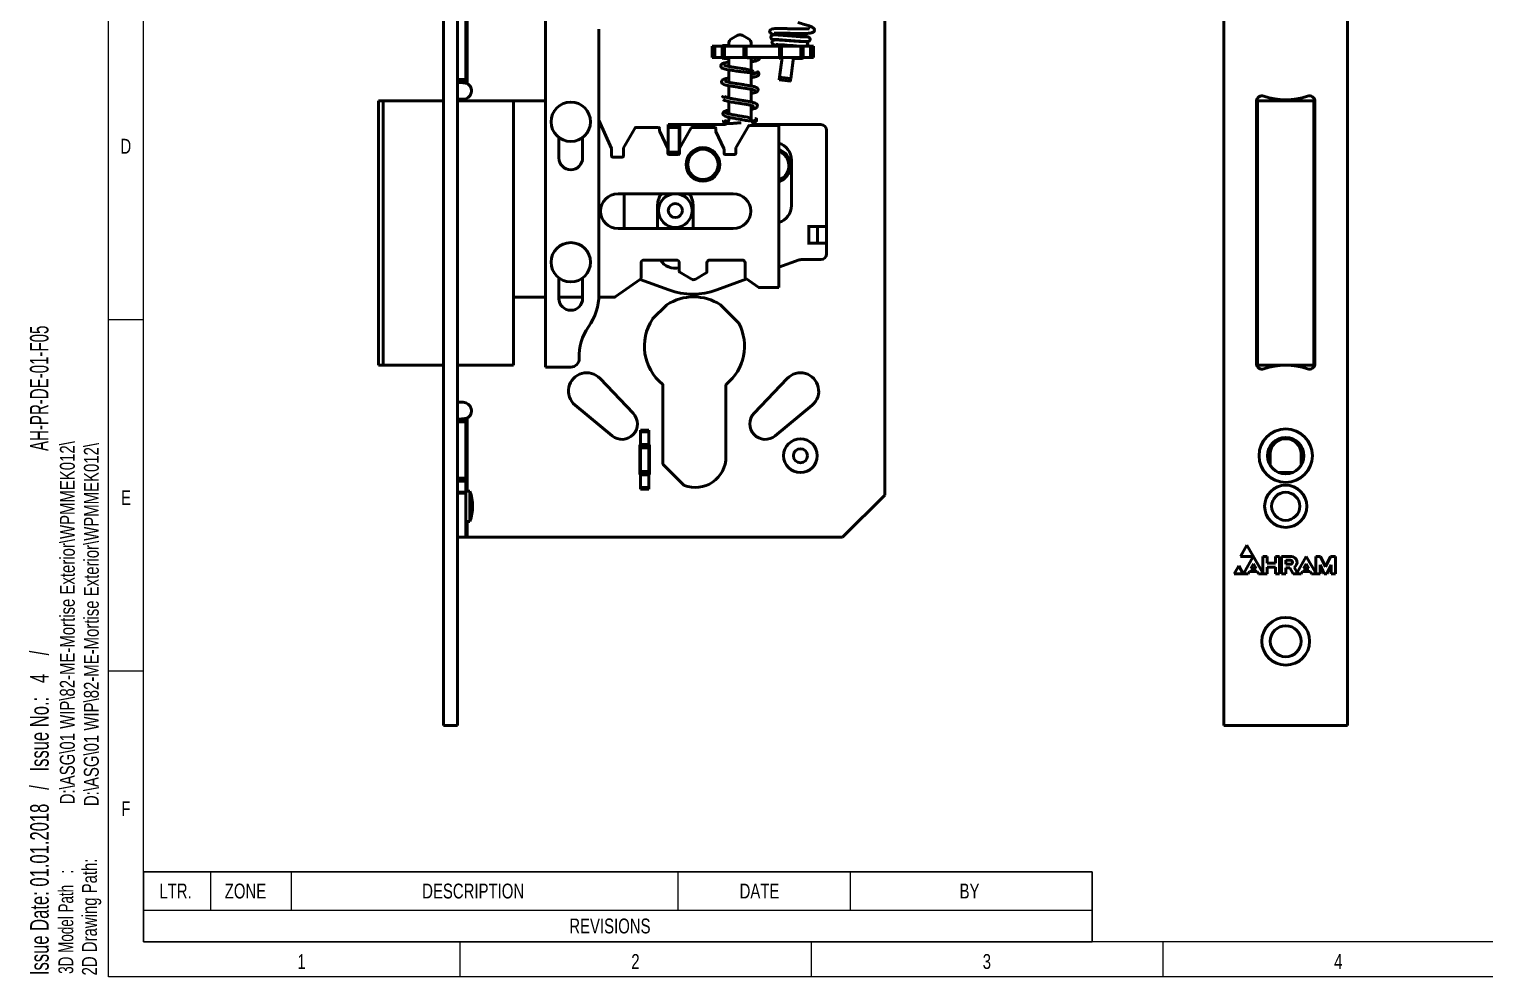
# Model space of a CAD drawing. Header units: millimetres. Extents: x 4 to 420, y 5 to 292.
# Drawn here: x 3.7 to 210.8, y 5 to 139.9 of the extents above; entities that cross this region are included whole.
import ezdxf

# ---------------------------------------------------------------- set-up
doc = ezdxf.new("R2010")
doc.units = ezdxf.units.MM
doc.layers.add('FORMAT', color=7, linetype='Continuous')
doc.styles.add('SLDTEXTSTYLE0', font='TXT', dxfattribs={"width": 0.75})
doc.styles.add('SLDTEXTSTYLE1', font='TXT', dxfattribs={"width": 0.666667})
doc.styles.add('SLDTEXTSTYLE2', font='TXT', dxfattribs={"width": 0.605})
doc.styles.add('SLDTEXTSTYLE3', font='TXT', dxfattribs={"width": 0.676471})

# ---------------------------------------------------------------- blocks, each defined once
blk = doc.blocks.new('SW_NOTE_0')
at = {"layer": 'FORMAT', "color": 0, "char_height": 2.6458, "attachment_point": 1, "rotation": 90}
for s, insert, style in [('AH-PR-DE-01-F05', (-3.44, 74.57), 'SLDTEXTSTYLE2'), ('Issue Date: 01.01.2018   /   Issue No.:   4    /', (-3.41, 0), 'SLDTEXTSTYLE1')]:
    blk.add_mtext(s, dxfattribs=dict(at, insert=insert, style=style))
blk = doc.blocks.new('SW_TABLEANNOTATION_0')
at = {"layer": 'FORMAT', "color": 0}
for p, q in [((0, 0), (0, -5.43)), ((0, 0), (9.5, 0)), ((0, 0), (0, -9.93)), ((134.98, 0), (0, 0)), ((9.5, 0), (9.5, -5.43)), ((9.5, 0), (21.01, 0)), ((21.01, 0), (21.01, -5.43)), ((21.01, 0), (76, 0)), ((76, 0), (76, -5.43)), ((76, 0), (100.51, 0)), ((100.51, 0), (100.51, -5.43)), ((100.51, 0), (134.98, 0)), ((134.98, 0), (134.98, -5.43)), ((134.98, -9.93), (134.98, 0)), ((0, -5.43), (0, -9.93)), ((0, -5.43), (9.5, -5.43)), ((9.5, -5.43), (21.01, -5.43)), ((21.01, -5.43), (76, -5.43)), ((76, -5.43), (100.51, -5.43)), ((100.51, -5.43), (134.98, -5.43)), ((134.98, -5.43), (134.98, -9.93)), ((0, -9.93), (9.5, -9.93)), ((0, -9.93), (134.98, -9.93)), ((9.5, -9.93), (21.01, -9.93)), ((21.01, -9.93), (76, -9.93)), ((76, -9.93), (100.51, -9.93)), ((100.51, -9.93), (134.98, -9.93))]:
    blk.add_line(p, q, dxfattribs=at)
at = {"layer": 'FORMAT', "color": 0, "attachment_point": 1, "style": 'SLDTEXTSTYLE0'}
for s, insert, char_height in [('LTR.', (2.25, -1.66), 2.117), ('ZONE', (11.55, -1.66), 2.117), ('DESCRIPTION', (39.64, -1.66), 2.1167), ('DATE', (84.8, -1.66), 2.117), ('BY', (116.1, -1.66), 2.117), ('REVISIONS', (60.57, -6.63), 2.117)]:
    blk.add_mtext(s, dxfattribs=dict(at, insert=insert, char_height=char_height))

msp = doc.modelspace()

# ---------------------------------------------------------------- linework, layer by layer
at = {"color": 7, "linetype": 'Continuous', "lineweight": 25}
for p, q in [((15, 5), (15, 292)), ((20, 10), (20, 287)), ((20, 98.5), (15, 98.5)), ((20, 48.5), (15, 48.5)), ((410, 10), (20, 10)), ((65, 10), (65, 5)), ((115, 10), (115, 5)), ((165, 10), (165, 5)), ((415, 5), (15, 5))]:
    msp.add_line(p, q, dxfattribs=at)
at = {"color": 7, "linetype": 'Continuous', "lineweight": 50}
for p, q in [((62.657, 40.758), (62.657, 232.758)), ((64.657, 40.758), (64.657, 232.758)), ((173.702, 232.758), (173.702, 40.758)), ((191.302, 40.758), (191.302, 232.758)), ((125.457, 73.558), (125.457, 199.958)), ((65.857, 174.158), (65.857, 132.678)), ((77.182, 141.889), (77.182, 91.762)), ((84.782, 102.113), (84.782, 139.856)), ((104.457, 138.956), (103.657, 138.494)), ((106.057, 138.494), (105.257, 138.956)), ((111.24, 138.947), (111.282, 139.27)), ((112.837, 138.82), (112.891, 139.237)), ((100.897, 137.418), (100.897, 135.818)), ((101.297, 137.418), (100.897, 137.418)), ((101.297, 137.418), (101.297, 135.818)), ((102.337, 137.418), (101.297, 137.418)), ((102.337, 137.418), (102.337, 135.818)), ((102.497, 137.418), (102.337, 137.418)), ((102.497, 137.418), (102.497, 135.818)), ((102.657, 137.418), (102.497, 137.418)), ((103.257, 137.538), (102.517, 137.538)), ((102.657, 137.418), (102.657, 135.818)), ((105.417, 137.418), (102.657, 137.418)), ((103.257, 137.418), (103.257, 137.801)), ((105.417, 137.418), (105.417, 135.818)), ((105.577, 137.418), (105.417, 137.418)), ((105.577, 137.418), (105.577, 135.818)), ((105.737, 137.418), (105.577, 137.418)), ((105.737, 137.418), (105.737, 135.818)), ((110.457, 137.418), (105.737, 137.418)), ((106.457, 137.418), (106.457, 137.801)), ((110.457, 137.418), (110.457, 135.818)), ((110.617, 137.418), (110.457, 137.418)), ((110.617, 137.418), (110.617, 135.818)), ((110.777, 137.418), (110.617, 137.418)), ((110.777, 137.418), (110.777, 135.818)), ((113.537, 137.418), (110.777, 137.418)), ((111.044, 137.418), (111.069, 137.608)), ((111.152, 138.26), (111.157, 138.296)), ((112.657, 137.418), (112.667, 137.491)), ((112.75, 138.142), (112.754, 138.169)), ((112.961, 137.418), (112.995, 137.468)), ((113.537, 137.418), (113.537, 135.818)), ((113.697, 137.418), (113.537, 137.418)), ((113.697, 137.418), (113.697, 135.818)), ((113.857, 137.418), (113.697, 137.418)), ((113.857, 137.418), (113.857, 135.818)), ((114.897, 137.418), (113.857, 137.418)), ((114.897, 137.418), (114.897, 135.818)), ((115.297, 137.418), (114.897, 137.418)), ((115.297, 137.418), (115.297, 135.818)), ((101.297, 135.818), (100.897, 135.818)), ((102.337, 135.818), (101.297, 135.818)), ((102.497, 135.818), (102.337, 135.818)), ((102.657, 135.818), (102.497, 135.818)), ((102.517, 135.698), (103.257, 135.698)), ((105.417, 135.818), (102.657, 135.818)), ((102.92, 134.622), (103.257, 134.691)), ((103.257, 134.55), (103.257, 135.818)), ((105.577, 135.818), (105.417, 135.818)), ((105.737, 135.818), (105.577, 135.818)), ((110.457, 135.818), (105.737, 135.818)), ((106.457, 133.977), (106.457, 135.763)), ((106.774, 135.737), (106.457, 135.675)), ((110.617, 135.818), (110.457, 135.818)), ((110.482, 133.035), (110.839, 135.818)), ((110.777, 135.818), (110.617, 135.818)), ((110.637, 135.698), (110.824, 135.698)), ((113.537, 135.818), (110.777, 135.818)), ((112.069, 132.832), (112.452, 135.818)), ((112.437, 135.698), (113.677, 135.698)), ((113.697, 135.818), (113.537, 135.818)), ((113.857, 135.818), (113.697, 135.818)), ((114.897, 135.818), (113.857, 135.818)), ((115.297, 135.818), (114.897, 135.818)), ((64.657, 132.678), (65.857, 132.678)), ((65.857, 132.678), (65.857, 132.278)), ((103.257, 132.298), (103.257, 134.063)), ((106.457, 131.762), (106.457, 133.667)), ((110.431, 132.639), (112.018, 132.435)), ((110.482, 133.035), (112.069, 132.832)), ((64.657, 132.278), (65.857, 132.278)), ((65.89, 132.278), (65.857, 132.278)), ((103.257, 130.05), (103.257, 131.813)), ((106.457, 129.481), (106.457, 131.274)), ((53.422, 129.638), (53.422, 92.038)), ((54.108, 129.638), (53.422, 129.638)), ((54.108, 129.638), (54.108, 92.038)), ((62.657, 129.638), (54.108, 129.638)), ((72.622, 129.638), (64.657, 129.638)), ((65.457, 129.878), (64.817, 129.878)), ((77.182, 129.638), (72.622, 129.638)), ((72.622, 129.638), (72.622, 92.038)), ((103.257, 127.807), (103.257, 129.561)), ((106.457, 127.063), (106.457, 128.992)), ((106.589, 128.962), (106.457, 128.928)), ((178.342, 129.555), (178.342, 92.28)), ((178.502, 129.638), (178.502, 92.038)), ((186.502, 129.638), (178.502, 129.638)), ((186.502, 129.638), (186.502, 92.038)), ((186.662, 92.28), (186.662, 129.555)), ((86.568, 122.869), (84.782, 126.92)), ((103.257, 127.063), (103.257, 127.317)), ((79.102, 124.438), (79.102, 121.522)), ((82.462, 121.522), (82.462, 124.438)), ((89.931, 125.798), (88.283, 122.944)), ((93.262, 125.878), (90.07, 125.878)), ((93.422, 125.353), (93.422, 125.718)), ((94.567, 122.87), (93.437, 125.285)), ((94.617, 126.263), (94.617, 125.863)), ((94.617, 126.263), (96.217, 126.263)), ((94.617, 125.863), (96.217, 125.863)), ((94.617, 122.343), (94.617, 125.863)), ((96.217, 126.263), (96.217, 125.863)), ((96.297, 126.263), (96.217, 126.263)), ((96.217, 122.343), (96.217, 125.863)), ((97.931, 125.798), (96.283, 122.944)), ((102.457, 126.263), (96.297, 126.263)), ((101.262, 125.878), (98.07, 125.878)), ((101.422, 125.353), (101.422, 125.718)), ((102.567, 122.87), (101.437, 125.285)), ((106.07, 126.038), (104.283, 122.944)), ((110.382, 126.118), (106.208, 126.118)), ((116.377, 126.263), (107.257, 126.263)), ((110.382, 103.078), (110.382, 126.118)), ((117.177, 111.783), (117.177, 125.463)), ((86.582, 121.798), (86.582, 122.804)), ((88.262, 122.864), (88.262, 121.798)), ((94.582, 122.198), (94.582, 122.802)), ((94.617, 122.343), (96.217, 122.343)), ((94.617, 122.343), (94.617, 122.097)), ((96.217, 122.343), (96.217, 122.087)), ((96.262, 122.864), (96.262, 122.198)), ((102.582, 122.198), (102.582, 122.802)), ((104.262, 122.864), (104.262, 122.198)), ((178.502, 122.838), (178.342, 122.838)), ((88.102, 121.638), (86.742, 121.638)), ((96.102, 122.038), (94.742, 122.038)), ((104.102, 122.038), (102.742, 122.038)), ((112.177, 121.223), (112.177, 114.743)), ((103.902, 116.438), (87.502, 116.438)), ((88.377, 111.478), (88.377, 116.438)), ((178.342, 118.038), (178.502, 118.038)), ((178.502, 116.438), (178.342, 116.438)), ((186.662, 116.438), (186.502, 116.438)), ((93.137, 114.823), (93.137, 111.478)), ((98.177, 114.823), (98.177, 111.478)), ((87.502, 111.478), (103.902, 111.478)), ((117.177, 111.783), (114.457, 111.783)), ((114.457, 111.783), (114.457, 111.775)), ((114.457, 111.775), (114.647, 111.775)), ((114.647, 109.391), (114.647, 111.775)), ((114.647, 111.775), (115.892, 111.775)), ((115.892, 109.391), (115.892, 111.775)), ((115.892, 111.775), (117.148, 111.775)), ((117.148, 109.391), (117.148, 111.775)), ((178.342, 111.638), (178.502, 111.638)), ((186.502, 111.638), (186.662, 111.638)), ((114.457, 109.391), (114.647, 109.391)), ((114.457, 109.391), (114.457, 109.383)), ((114.457, 109.383), (117.177, 109.383)), ((114.647, 109.391), (115.892, 109.391)), ((115.892, 109.391), (117.148, 109.391)), ((117.177, 107.863), (117.177, 109.383)), ((90.782, 104.41), (90.782, 106.598)), ((91.182, 106.998), (95.822, 106.998)), ((96.222, 106.598), (96.222, 105.401)), ((100.142, 105.318), (100.142, 106.598)), ((100.542, 106.998), (105.182, 106.998)), ((105.582, 106.598), (105.582, 104.556)), ((113.279, 107.015), (110.382, 105.961)), ((116.377, 107.063), (113.553, 107.063)), ((79.102, 104.438), (79.102, 101.522)), ((82.462, 101.522), (82.462, 104.438)), ((87.098, 101.747), (90.714, 104.279)), ((94.73, 102.744), (90.645, 104.231)), ((96.302, 105.262), (98.063, 104.251)), ((98.463, 104.252), (100.062, 105.18)), ((105.826, 104.302), (101.545, 102.744)), ((105.65, 104.425), (107.533, 103.107)), ((72.622, 101.718), (77.182, 101.718)), ((79.102, 101.718), (82.462, 101.718)), ((84.772, 101.718), (87.006, 101.718)), ((107.625, 103.078), (110.382, 103.078)), ((94.406, 100.599), (92.416, 98.609)), ((104.677, 98.031), (102.109, 100.599)), ((54.108, 92.038), (53.422, 92.038)), ((62.657, 92.038), (54.108, 92.038)), ((72.622, 92.038), (64.657, 92.038)), ((77.182, 91.762), (80.79, 91.762)), ((186.502, 92.038), (178.502, 92.038)), ((89.652, 85.193), (84.942, 90.149)), ((93.897, 89.205), (93.897, 78.013)), ((102.857, 78.998), (102.857, 89.205)), ((111.573, 90.149), (106.863, 85.193)), ((64.817, 86.758), (65.457, 86.758)), ((81.395, 86.359), (86.65, 81.986)), ((109.864, 81.986), (115.12, 86.359)), ((64.657, 84.358), (65.857, 84.358)), ((64.657, 83.958), (65.857, 83.958)), ((65.857, 84.358), (65.857, 83.958)), ((65.857, 84.358), (65.89, 84.358)), ((65.857, 83.958), (65.857, 75.958)), ((90.697, 82.798), (91.897, 82.798)), ((90.697, 82.558), (90.697, 82.798)), ((90.697, 82.558), (91.897, 82.558)), ((90.697, 80.758), (90.697, 82.558)), ((91.897, 82.558), (91.897, 82.798)), ((91.897, 80.758), (91.897, 82.558)), ((182.918, 81.558), (182.082, 81.558)), ((90.697, 80.718), (90.617, 80.718)), ((90.617, 80.718), (90.617, 76.478)), ((90.697, 80.758), (91.897, 80.758)), ((90.697, 80.518), (90.697, 80.758)), ((90.697, 80.518), (91.897, 80.518)), ((90.697, 80.278), (90.697, 80.518)), ((90.697, 80.278), (91.897, 80.278)), ((90.697, 76.918), (90.697, 80.278)), ((91.897, 80.518), (91.897, 80.758)), ((91.977, 80.718), (91.897, 80.718)), ((91.897, 80.278), (91.897, 80.518)), ((91.897, 76.918), (91.897, 80.278)), ((91.977, 76.478), (91.977, 80.718)), ((180.3, 79.398), (180.3, 77.798)), ((184.7, 77.798), (184.7, 79.398)), ((90.697, 76.678), (90.697, 76.918)), ((90.697, 76.918), (91.897, 76.918)), ((90.697, 76.678), (91.897, 76.678)), ((90.697, 76.438), (90.697, 76.678)), ((91.897, 76.678), (91.897, 76.918)), ((91.897, 76.438), (91.897, 76.678)), ((93.944, 77.9), (96.882, 74.963)), ((181.502, 76.758), (183.502, 76.758)), ((64.657, 75.958), (65.857, 75.958)), ((64.657, 75.558), (65.857, 75.558)), ((65.857, 75.958), (65.857, 75.558)), ((65.857, 75.558), (65.857, 73.969)), ((90.617, 76.478), (90.697, 76.478)), ((90.697, 76.438), (91.897, 76.438)), ((90.697, 74.638), (90.697, 76.438)), ((90.697, 74.638), (91.897, 74.638)), ((90.697, 74.398), (90.697, 74.638)), ((91.897, 76.478), (91.977, 76.478)), ((91.897, 74.638), (91.897, 76.438)), ((91.897, 74.398), (91.897, 74.638)), ((64.657, 73.969), (65.857, 73.969)), ((64.657, 73.811), (65.857, 73.811)), ((66.417, 74.118), (65.857, 74.118)), ((65.857, 73.969), (65.857, 73.811)), ((65.857, 73.811), (65.857, 67.558)), ((66.417, 74.118), (66.417, 72.899)), ((66.417, 72.899), (66.417, 69.798)), ((90.697, 74.398), (91.897, 74.398)), ((119.457, 67.558), (125.457, 73.558)), ((65.857, 69.798), (66.417, 69.798)), ((64.657, 67.558), (65.857, 67.558)), ((66.017, 67.558), (65.857, 67.558)), ((66.017, 67.558), (119.457, 67.558)), ((176.987, 66.409), (176.078, 64.835)), ((179.257, 62.477), (176.987, 66.409)), ((176.078, 64.835), (177.883, 64.835)), ((177.89, 64.824), (176.472, 62.369)), ((179.847, 64.793), (179.257, 64.793)), ((179.257, 64.793), (179.257, 62.477)), ((179.847, 63.871), (179.847, 64.793)), ((181.624, 64.793), (181.034, 64.793)), ((181.034, 64.793), (181.034, 63.871)), ((181.623, 62.358), (181.624, 64.793)), ((181.912, 64.793), (181.911, 62.358)), ((183.304, 64.793), (181.912, 64.793)), ((183.187, 64.272), (182.501, 64.272)), ((182.501, 64.272), (182.501, 63.702)), ((185.43, 64.835), (184.114, 62.556)), ((186.792, 62.477), (185.43, 64.835)), ((187.471, 64.793), (186.792, 64.793)), ((186.792, 64.793), (186.792, 62.477)), ((188.177, 63.328), (187.471, 64.793)), ((188.884, 64.793), (188.177, 63.328)), ((189.563, 64.793), (188.884, 64.793)), ((189.562, 62.358), (189.563, 64.793)), ((175.814, 63.487), (175.162, 62.359)), ((175.162, 62.359), (177.165, 62.358)), ((176.459, 62.369), (175.814, 63.487)), ((177.165, 62.358), (177.363, 62.701)), ((177.363, 62.701), (178.428, 62.701)), ((177.896, 63.761), (177.518, 63.106)), ((177.518, 63.106), (178.274, 63.106)), ((178.274, 63.106), (177.896, 63.761)), ((178.428, 62.701), (178.626, 62.358)), ((178.626, 62.358), (179.847, 62.358)), ((181.034, 63.871), (179.847, 63.871)), ((179.847, 63.281), (181.034, 63.281)), ((179.847, 62.358), (179.847, 63.281)), ((181.034, 63.281), (181.034, 62.358)), ((181.034, 62.358), (181.623, 62.358)), ((181.911, 62.358), (182.501, 62.358)), ((182.501, 63.702), (183.187, 63.702)), ((182.501, 62.358), (182.501, 63.181)), ((182.501, 63.181), (183.102, 63.181)), ((183.102, 63.181), (183.551, 62.358)), ((183.551, 62.358), (184.7, 62.358)), ((184.114, 62.556), (183.713, 63.293)), ((184.7, 62.358), (184.898, 62.701)), ((184.898, 62.701), (185.963, 62.701)), ((185.43, 63.76), (185.052, 63.106)), ((185.052, 63.106), (185.808, 63.105)), ((185.808, 63.105), (185.43, 63.76)), ((185.963, 62.701), (186.16, 62.358)), ((186.16, 62.358), (187.381, 62.358)), ((187.381, 62.358), (187.381, 63.62)), ((187.381, 63.62), (187.99, 62.358)), ((187.99, 62.358), (188.364, 62.358)), ((188.364, 62.358), (188.973, 63.62)), ((188.973, 63.62), (188.973, 62.358)), ((188.973, 62.358), (189.562, 62.358)), ((62.657, 40.758), (64.657, 40.758)), ((173.702, 40.758), (191.302, 40.758))]:
    msp.add_line(p, q, dxfattribs=at)
at = {"color": 8, "linetype": 'Continuous', "lineweight": 50}
for p, q in [((66.017, 132.139), (66.017, 145.798)), ((96.297, 122.968), (96.297, 126.263)), ((66.017, 74.118), (66.017, 84.496)), ((66.017, 67.558), (66.017, 69.798))]:
    msp.add_line(p, q, dxfattribs=at)
at = {"color": 7, "linetype": 'Continuous', "lineweight": 50, "flags": 128}
for points in [[(110.008, 137.679), (110.006, 137.673), (110.045, 137.667), (110.245, 137.658), (110.63, 137.637), (111.204, 137.599), (111.978, 137.542), (112.421, 137.509), (112.881, 137.475), (113.328, 137.445), (113.72, 137.424), (114, 137.418), (114.121, 137.435), (114.121, 137.435)], [(110.431, 132.639), (110.432, 132.646), (110.435, 132.669), (110.44, 132.706), (110.446, 132.755), (110.454, 132.815), (110.463, 132.884), (110.472, 132.958), (110.482, 133.035)], [(112.018, 132.435), (112.019, 132.443), (112.022, 132.465), (112.027, 132.502), (112.033, 132.551), (112.041, 132.611), (112.05, 132.68), (112.059, 132.754), (112.069, 132.832)]]:
    msp.add_lwpolyline(points, dxfattribs=at)
at = {"color": 7, "linetype": 'Continuous', "lineweight": 50}
for centre, radius in [((80.782, 126.678), 2.8), ((99.582, 120.598), 2.4), ((99.582, 120.598), 2.16), ((95.657, 114.038), 2.4), ((95.657, 114.038), 1), ((80.782, 106.678), 2.8), ((182.502, 79.158), 3.8), ((113.457, 79.158), 2.4), ((182.502, 79.158), 2.6), ((113.457, 79.158), 1), ((182.502, 71.958), 3), ((182.502, 71.958), 2), ((182.502, 52.758), 3.4), ((182.502, 52.758), 2.2)]:
    msp.add_circle(centre, radius, dxfattribs=at)
for centre, radius, start, end in [((104.857, 138.263), 0.8, 99.59406, 120), ((104.808, 131.053), 8, 88.616, 90.60293), ((104.857, 138.263), 0.8, 60, 79.62486), ((102.517, 137.378), 0.16, 90, 165.52249), ((104.057, 137.801), 0.8, 120, 180), ((105.657, 137.801), 0.8, 0, 60), ((110.637, 137.378), 0.16, 90, 165.52249), ((102.517, 135.858), 0.16, 194.47751, 270), ((110.637, 135.858), 0.16, 194.47751, 270), ((113.677, 135.858), 0.16, 270, 345.52249), ((65.457, 131.078), 1.2, 270, 62.18186), ((64.817, 129.718), 0.16, 90, 180), ((179.142, 129.555), 0.8, 71.15089, 180), ((182.502, 139.398), 9.6, 251.15089, 288.84911), ((185.862, 129.555), 0.8, 0, 108.84911), ((102.457, 127.063), 0.8, 270, 302.96766), ((102.457, 127.063), 0.8, 325.34744, 0), ((107.257, 127.063), 0.8, 199.12033, 270), ((90.07, 125.718), 0.16, 90, 150), ((93.262, 125.718), 0.16, 0, 90), ((93.582, 125.353), 0.16, 180, 205.06746), ((98.07, 125.718), 0.16, 90, 150), ((101.262, 125.718), 0.16, 0, 90), ((101.582, 125.353), 0.16, 180, 205.06746), ((106.208, 125.958), 0.16, 90, 150), ((116.377, 125.463), 0.8, 0, 90), ((86.422, 122.804), 0.16, 0, 23.79603), ((88.422, 122.864), 0.16, 150, 180), ((94.422, 122.802), 0.16, 0, 25.06746), ((96.422, 122.864), 0.16, 150, 180), ((102.422, 122.802), 0.16, 0, 25.06746), ((104.422, 122.864), 0.16, 150, 180), ((109.657, 121.223), 2.52, 0, 73.28672), ((109.657, 120.438), 2.4, 21.9019, 72.42454), ((109.657, 120.438), 2.16, 21.9019, 70.39627), ((80.782, 121.522), 1.68, 180, 0), ((86.742, 121.798), 0.16, 180, 270), ((88.102, 121.798), 0.16, 270, 0), ((94.742, 122.198), 0.16, 180, 270), ((96.102, 122.198), 0.16, 270, 360), ((102.742, 122.198), 0.16, 180, 270), ((104.102, 122.198), 0.16, 270, 0), ((109.657, 120.438), 2.4, 287.57546, 21.9019), ((109.657, 120.438), 2.16, 289.60373, 21.9019), ((87.502, 113.958), 2.48, 90, 270), ((95.657, 114.823), 2.52, 140.1626, 180), ((95.657, 114.823), 2.52, 0, 39.8374), ((103.902, 113.958), 2.48, 270, 90), ((109.657, 114.743), 2.52, 286.71328, 0), ((116.377, 107.863), 0.8, 270, 0), ((91.182, 106.598), 0.4, 90, 180), ((95.657, 108.343), 2.52, 212.27558, 282.9494), ((95.822, 106.598), 0.4, 0, 90), ((100.542, 106.598), 0.4, 90, 180), ((105.182, 106.598), 0.4, 0, 90), ((113.553, 106.263), 0.8, 90, 110), ((90.622, 104.41), 0.16, 305, 0), ((96.382, 105.401), 0.16, 180, 240.12158), ((98.262, 104.598), 0.4, 240.12158, 300.12158), ((99.982, 105.318), 0.16, 300.12158, 0), ((105.742, 104.556), 0.16, 180, 235), ((80.782, 101.522), 1.68, 180, 0), ((76.782, 102.113), 8, 324.6655, 0), ((87.006, 101.878), 0.16, 270, 305), ((98.257, 94.758), 7, 56.86784, 123.13216), ((98.137, 112.106), 9.963, 250, 290), ((107.625, 103.238), 0.16, 235, 270), ((94.519, 100.486), 0.16, 123.13216, 135), ((101.996, 100.486), 0.16, 45, 56.86784), ((89.182, 93.322), 7.2, 144.6655, 182.45629), ((98.257, 94.758), 7, 146.86784, 230.85501), ((92.529, 98.496), 0.16, 135, 146.86784), ((98.497, 94.758), 7, 309.14499, 27.51847), ((104.563, 97.918), 0.16, 27.51847, 45), ((80.79, 92.962), 1.2, 270, 2.45629), ((179.142, 92.28), 0.8, 180, 288.84911), ((182.502, 82.438), 9.6, 71.15089, 108.84911), ((185.862, 92.28), 0.8, 251.15089, 0), ((83.057, 88.358), 2.6, 43.54502, 230.24175), ((93.737, 89.205), 0.16, 0.00002, 50.85501), ((103.017, 89.205), 0.16, 129.14499, 180), ((113.457, 88.358), 2.6, 309.75825, 136.45498), ((64.817, 86.918), 0.16, 180, 270), ((65.457, 85.558), 1.2, 297.81814, 90), ((88.057, 83.678), 2.2, 230.24175, 43.54502), ((108.457, 83.678), 2.2, 136.45498, 309.75825), ((182.5, 79.398), 2.2, 0, 180), ((98.497, 78.998), 4.36, 249.03784, 0), ((94.057, 78.013), 0.16, 180.00002, 224.9999), ((96.995, 75.076), 0.16, 224.9999, 249.03784), ((60.785, 71.958), 6.032, 339.01705, 20.98295), ((177.883, 64.828), 0.0072, 329.99658, 89.99658), ((183.187, 63.987), 0.285, 269.99658, 90), ((183.304, 63.987), 0.806, 300.49913, 89.99658), ((176.466, 62.373), 0.0072, 209.99658, 329.99658)]:
    msp.add_arc(centre, radius, start, end, dxfattribs=at)
for points, knots in [([(114.716, 139.904), (114.712, 139.909), (114.703, 139.919), (114.568, 139.911), (114.166, 139.887), (113.527, 139.883), (112.864, 139.892), (112.282, 139.904), (111.682, 139.918), (111.103, 139.931), (110.579, 139.938), (109.994, 139.937), (109.546, 139.909), (109.258, 139.854), (109.086, 139.667), (109.061, 139.518), (109.113, 139.363), (109.326, 139.155), (109.612, 139.083), (109.829, 139.029)], [0, 0, 0, 0, 0.0292017, 0.0691957, 0.1513305, 0.2473917, 0.3022811, 0.3617, 0.4219639, 0.4816545, 0.5408488, 0.5993592, 0.708128, 0.7811119, 0.8096353, 0.8254343, 0.842444, 0.8802775, 1, 1, 1, 1]), ([(109.752, 139.028), (109.703, 139.029), (109.605, 139.031), (109.463, 138.99), (109.339, 138.919), (109.265, 138.827), (109.238, 138.74), (109.236, 138.67), (109.255, 138.6), (109.305, 138.509), (109.39, 138.429), (109.498, 138.375), (109.56, 138.363), (109.591, 138.357)], [0, 0, 0, 0, 0.1303396, 0.2584766, 0.3826119, 0.5005162, 0.5577439, 0.6146822, 0.6728995, 0.7330413, 0.8607186, 0.9291882, 1, 1, 1, 1]), ([(114.397, 138.737), (114.322, 138.735), (114.173, 138.729), (113.651, 138.759), (112.923, 138.812), (112.083, 138.88), (111.241, 138.948), (110.477, 139.005), (109.893, 139.038), (109.74, 139.03), (109.664, 139.027)], [0, 0, 0, 0, 0.1269373, 0.2517959, 0.3737688, 0.4975434, 0.6233123, 0.7484741, 0.8733948, 1, 1, 1, 1]), ([(109.735, 139.272), (109.756, 139.271), (109.811, 139.269), (110.152, 139.284), (110.661, 139.282), (111.227, 139.272), (111.808, 139.259), (112.498, 139.243), (113.257, 139.23), (114.012, 139.228), (114.656, 139.253), (115.106, 139.311), (115.136, 139.39), (115.151, 139.429)], [0, 0, 0, 0, 0.0545313, 0.1407725, 0.2369374, 0.29856, 0.3712523, 0.4543784, 0.5475111, 0.6501739, 0.7617177, 0.8818676, 1, 1, 1, 1]), ([(114.592, 138.713), (114.597, 138.715), (114.615, 138.725), (114.545, 138.753), (114.382, 138.798), (114.054, 138.868), (113.552, 138.962), (113.105, 139.043), (112.876, 139.085), (112.871, 139.086)], [0, 0, 0, 0, 0.0544704, 0.2140677, 0.3647778, 0.509138, 0.7748685, 0.9951509, 1, 1, 1, 1]), ([(114.923, 139.321), (114.988, 139.325), (115.113, 139.333), (115.264, 139.402), (115.372, 139.485), (115.456, 139.603), (115.472, 139.743), (115.408, 139.899), (115.314, 139.998), (115.136, 140.129), (114.81, 140.28), (114.227, 140.472), (113.614, 140.645), (113.199, 140.754), (113.089, 140.783)], [0, 0, 0, 0, 0.0479967, 0.0927973, 0.1337527, 0.1708197, 0.233135, 0.2813197, 0.346949, 0.4135916, 0.5653725, 0.7410355, 0.9313407, 1, 1, 1, 1]), ([(114.034, 138.084), (114.018, 138.08), (113.973, 138.07), (113.702, 138.08), (113.301, 138.103), (112.836, 138.135), (112.356, 138.171), (111.772, 138.215), (111.138, 138.262), (110.552, 138.3), (110.131, 138.321), (109.842, 138.315), (109.674, 138.3), (109.502, 138.204), (109.427, 138.108), (109.398, 138.021), (109.4, 137.942), (109.425, 137.862), (109.482, 137.777), (109.552, 137.717), (109.672, 137.645), (109.895, 137.578), (110.232, 137.501), (110.529, 137.443), (110.612, 137.426)], [0, 0, 0, 0, 0.0398153, 0.1089714, 0.174916, 0.2360283, 0.2917823, 0.3431344, 0.4333437, 0.5076962, 0.5725234, 0.6305817, 0.6828064, 0.7089361, 0.7224792, 0.7355852, 0.747142, 0.7572636, 0.7731261, 0.7909352, 0.8144638, 0.8788892, 0.966014, 1, 1, 1, 1]), ([(109.506, 138.395), (109.496, 138.385), (109.475, 138.365), (109.667, 138.319), (109.765, 138.295)], [0, 0, 0, 0, 0.48610176, 1, 1, 1, 1]), ([(109.67, 138.37), (109.744, 138.374), (109.891, 138.381), (110.461, 138.349), (111.214, 138.293), (112.054, 138.225), (112.9, 138.156), (113.641, 138.102), (114.179, 138.072), (114.334, 138.078), (114.413, 138.081)], [0, 0, 0, 0, 0.1226314, 0.2446832, 0.3680179, 0.4931758, 0.6175889, 0.7412494, 0.8688976, 1, 1, 1, 1]), ([(114.04, 137.429), (114.107, 137.43), (114.234, 137.432), (114.369, 137.507), (114.445, 137.583), (114.484, 137.646), (114.503, 137.713), (114.503, 137.801), (114.464, 137.906), (114.375, 138.003), (114.266, 138.074), (114.183, 138.093), (114.143, 138.102)], [0, 0, 0, 0, 0.1640557, 0.3137428, 0.3827082, 0.447802, 0.509309, 0.5686146, 0.6830815, 0.794285, 0.9004135, 1, 1, 1, 1]), ([(114.31, 138.08), (114.412, 138.083), (114.562, 138.088), (114.732, 138.189), (114.81, 138.279), (114.838, 138.367), (114.84, 138.436), (114.822, 138.506), (114.786, 138.574), (114.732, 138.636), (114.664, 138.689), (114.583, 138.73), (114.521, 138.743), (114.49, 138.749)], [0, 0, 0, 0, 0.2755527, 0.4051977, 0.52582, 0.5826459, 0.638137, 0.6935619, 0.7500883, 0.8087415, 0.8698007, 0.9335892, 1, 1, 1, 1]), ([(103.257, 135.176), (103.186, 135.163), (102.889, 135.112), (102.542, 135.021), (102.262, 134.903), (102.113, 134.745), (102.116, 134.541), (102.19, 134.402), (102.409, 134.252), (102.792, 134.151), (103.38, 134.037), (103.97, 133.941), (104.6, 133.85), (105.239, 133.769), (105.82, 133.707), (106.424, 133.661), (106.968, 133.649), (107.166, 133.658), (107.253, 133.663)], [0, 0, 0, 0, 0.0272075, 0.1124537, 0.1878638, 0.2438745, 0.2662752, 0.2897353, 0.3417828, 0.4617722, 0.522737, 0.5867737, 0.6738359, 0.7281602, 0.7900608, 0.8599725, 0.9381998, 1, 1, 1, 1]), ([(106.738, 133.821), (106.659, 133.874), (106.502, 133.979), (106.158, 134.076), (105.778, 134.153), (105.303, 134.229), (104.733, 134.311), (104.096, 134.405), (103.501, 134.5), (102.996, 134.596), (102.707, 134.672), (102.605, 134.713), (102.598, 134.706), (102.595, 134.703)], [0, 0, 0, 0, 0.0903573, 0.1790922, 0.2595964, 0.3314389, 0.4481326, 0.5577836, 0.6733318, 0.7946141, 0.9139369, 0.9676558, 1, 1, 1, 1]), ([(105.023, 135.818), (105.129, 135.814), (105.503, 135.803), (106.098, 135.786), (106.654, 135.759), (106.997, 135.713), (107.184, 135.653), (107.195, 135.647), (107.2, 135.645)], [0, 0, 0, 0, 0.0991973, 0.3498055, 0.5874499, 0.7496291, 0.8892337, 1, 1, 1, 1]), ([(106.457, 135.189), (106.487, 135.194), (106.709, 135.231), (107.037, 135.303), (107.362, 135.402), (107.551, 135.511), (107.638, 135.65), (107.661, 135.761), (107.641, 135.81), (107.638, 135.818)], [0, 0, 0, 0, 0.0401121, 0.3016822, 0.563021, 0.790583, 0.8907082, 0.9821467, 1, 1, 1, 1]), ([(103.257, 132.901), (103.234, 132.897), (103.024, 132.859), (102.75, 132.788), (102.427, 132.685), (102.233, 132.502), (102.213, 132.318), (102.265, 132.172), (102.483, 131.99), (102.904, 131.878), (103.571, 131.749), (104.204, 131.646), (104.877, 131.544), (105.539, 131.443), (106.149, 131.341), (106.651, 131.238), (106.908, 131.163), (106.99, 131.12), (106.988, 131.126), (106.988, 131.128)], [0, 0, 0, 0, 0.0089148, 0.0815156, 0.1469654, 0.2073289, 0.2368144, 0.2655551, 0.3200868, 0.4442767, 0.5180293, 0.5915132, 0.6635563, 0.7343496, 0.8064909, 0.8807873, 0.9557264, 0.9881532, 1, 1, 1, 1]), ([(107.178, 133.705), (107.179, 133.678), (107.181, 133.626), (106.984, 133.546), (106.735, 133.478), (106.53, 133.438), (106.457, 133.423)], [0, 0, 0, 0, 0.3042799, 0.5908879, 0.8554565, 1, 1, 1, 1]), ([(106.457, 132.938), (106.475, 132.941), (106.685, 132.978), (107.004, 133.054), (107.365, 133.17), (107.407, 133.254), (107.429, 133.298)], [0, 0, 0, 0, 0.0275231, 0.3221025, 0.6457752, 1, 1, 1, 1]), ([(107.259, 133.318), (107.287, 133.314), (107.345, 133.307), (107.439, 133.33), (107.52, 133.395), (107.555, 133.496), (107.526, 133.6), (107.47, 133.638), (107.443, 133.657)], [0, 0, 0, 0, 0.1445804, 0.3012307, 0.4710294, 0.6501941, 0.8295981, 1, 1, 1, 1]), ([(107.279, 133.194), (107.337, 133.213), (107.43, 133.242), (107.526, 133.366), (107.555, 133.496), (107.521, 133.626), (107.42, 133.749), (107.323, 133.779), (107.263, 133.798)], [0, 0, 0, 0, 0.2245579, 0.3576939, 0.500749, 0.6436439, 0.7763766, 1, 1, 1, 1]), ([(66.017, 132.139), (65.983, 132.146), (65.913, 132.159), (65.81, 132.177), (65.707, 132.194), (65.607, 132.209), (65.509, 132.223), (65.414, 132.235), (65.322, 132.246), (65.235, 132.256), (65.152, 132.263), (65.074, 132.27), (65.002, 132.275), (64.959, 132.277), (64.937, 132.278)], [0, 0, 0, 0, 0.084376, 0.1685081, 0.2524122, 0.3361045, 0.4196014, 0.5029193, 0.5860748, 0.6690844, 0.7519649, 0.8347331, 0.9174058, 1, 1, 1, 1]), ([(66.017, 132.139), (65.993, 132.18), (65.968, 132.212), (65.924, 132.258), (65.905, 132.272), (65.89, 132.278)], [0, 0, 0, 0, 0.5, 0.5, 1, 1, 1, 1]), ([(106.457, 130.688), (106.521, 130.701), (106.759, 130.747), (107.04, 130.827), (107.291, 130.936), (107.422, 131.094), (107.463, 131.28), (107.366, 131.456), (107.156, 131.579), (106.859, 131.677), (106.421, 131.775), (105.843, 131.877), (105.186, 131.98), (104.513, 132.081), (103.868, 132.182), (103.293, 132.286), (102.872, 132.378), (102.683, 132.459), (102.677, 132.456), (102.675, 132.456)], [0, 0, 0, 0, 0.0261191, 0.0974427, 0.1618682, 0.1924587, 0.2224656, 0.2796722, 0.3346697, 0.3964712, 0.4669829, 0.5418079, 0.6152673, 0.687426, 0.7591696, 0.8332341, 0.9094076, 0.9813796, 1, 1, 1, 1]), ([(103.007, 132.356), (103.068, 132.373), (103.136, 132.392), (103.245, 132.413), (103.257, 132.415)], [0, 0, 0, 0, 0.8867741, 1, 1, 1, 1]), ([(106.669, 131.225), (106.639, 131.216), (106.585, 131.2), (106.495, 131.182), (106.457, 131.174)], [0, 0, 0, 0, 0.5823649, 1, 1, 1, 1]), ([(102.41, 130.263), (102.391, 130.26), (102.353, 130.255), (102.389, 130.219), (102.496, 130.183), (102.711, 130.153), (102.971, 130.151), (103.198, 130.176), (103.257, 130.183)], [0, 0, 0, 0, 0.1666347, 0.3286953, 0.4844411, 0.6326136, 0.9030063, 1, 1, 1, 1]), ([(102.462, 129.864), (102.495, 129.826), (102.558, 129.754), (102.853, 129.654), (103.224, 129.565), (103.732, 129.466), (104.35, 129.363), (105.034, 129.256), (105.638, 129.157), (106.193, 129.058), (106.567, 128.972), (106.768, 128.911), (106.853, 128.876), (106.863, 128.879), (106.868, 128.88)], [0, 0, 0, 0, 0.1041626, 0.1986361, 0.2838374, 0.3600793, 0.4859159, 0.5807484, 0.6728976, 0.7700301, 0.8716671, 0.9208651, 0.9662948, 1, 1, 1, 1]), ([(106.457, 128.439), (106.512, 128.45), (106.714, 128.492), (106.945, 128.565), (107.169, 128.661), (107.317, 128.794), (107.355, 128.986), (107.274, 129.189), (107.047, 129.324), (106.698, 129.433), (106.22, 129.538), (105.646, 129.639), (105.04, 129.737), (104.362, 129.844), (103.763, 129.944), (103.289, 130.039), (102.958, 130.12), (102.715, 130.208), (102.684, 130.266), (102.668, 130.297)], [0, 0, 0, 0, 0.0231302, 0.0851684, 0.1388656, 0.1941304, 0.2243436, 0.2557256, 0.3206872, 0.3916193, 0.4653582, 0.5349588, 0.6006166, 0.6682626, 0.7569559, 0.8098381, 0.8680564, 0.931497, 1, 1, 1, 1]), ([(103.257, 128.342), (103.135, 128.312), (102.868, 128.248), (102.627, 128.146), (102.461, 128.014), (102.414, 127.821), (102.467, 127.633), (102.636, 127.503), (102.932, 127.391), (103.391, 127.278), (103.976, 127.167), (104.61, 127.059), (105.346, 126.944), (106.015, 126.791), (106.61, 126.774), (106.965, 126.863), (107.178, 126.92), (107.277, 127.012), (107.175, 127.053), (107.123, 127.074)], [0, 0, 0, 0, 0.0541322, 0.1178564, 0.1717785, 0.1956573, 0.2198492, 0.2752945, 0.3414196, 0.4107803, 0.4813869, 0.5518556, 0.6128389, 0.7096452, 0.782655, 0.8154093, 0.8725444, 0.9364788, 1, 1, 1, 1]), ([(102.503, 126.791), (102.489, 126.774), (102.459, 126.738), (102.554, 126.66), (102.719, 126.6), (102.952, 126.585), (102.981, 126.584)], [0, 0, 0, 0, 0.2246326, 0.4562461, 0.9307081, 1, 1, 1, 1]), ([(102.682, 126.42), (102.695, 126.415), (102.722, 126.405), (102.934, 126.402), (103.262, 126.411), (103.711, 126.435), (104.258, 126.474), (104.714, 126.512), (104.968, 126.533), (105.023, 126.538)], [0, 0, 0, 0, 0.1503875, 0.3051395, 0.4632426, 0.6243593, 0.788035, 0.9536128, 1, 1, 1, 1]), ([(103.068, 126.69), (103.005, 126.721), (102.831, 126.808), (102.731, 126.869), (102.73, 126.882), (102.73, 126.888)], [0, 0, 0, 0, 0.2538004, 0.7127793, 1, 1, 1, 1]), ([(106.509, 127.078), (106.484, 127.098), (106.382, 127.179), (106.159, 127.278), (105.706, 127.357), (105.217, 127.443), (104.632, 127.539), (103.995, 127.647), (103.428, 127.757), (103.089, 127.845), (102.927, 127.902), (102.873, 127.933), (102.876, 127.927), (102.877, 127.926)], [0, 0, 0, 0, 0.042897, 0.1707942, 0.2578458, 0.3524827, 0.4674464, 0.6001843, 0.7334595, 0.8629653, 0.9254511, 0.9808048, 1, 1, 1, 1]), ([(103.169, 127.83), (103.18, 127.834), (103.2, 127.841), (103.24, 127.85), (103.257, 127.854)], [0, 0, 0, 0, 0.5834125, 1, 1, 1, 1]), ([(106.611, 126.62), (106.694, 126.625), (106.864, 126.636), (106.945, 126.647), (106.987, 126.653)], [0, 0, 0, 0, 0.4911858, 1, 1, 1, 1]), ([(106.951, 126.649), (106.976, 126.649), (107.003, 126.649), (107.027, 126.661), (107.028, 126.662)], [0, 0, 0, 0, 0.93559481, 1, 1, 1, 1]), ([(107.211, 126.893), (107.211, 126.913), (107.21, 126.952), (107.191, 127.007), (107.163, 127.052), (107.12, 127.097), (107.062, 127.13), (107.015, 127.135), (106.995, 127.137)], [0, 0, 0, 0, 0.1555901, 0.3068045, 0.4500183, 0.5828177, 0.8128908, 1, 1, 1, 1]), ([(106.997, 126.657), (107.018, 126.659), (107.064, 126.662), (107.123, 126.694), (107.165, 126.736), (107.193, 126.781), (107.21, 126.834), (107.213, 126.893), (107.207, 126.938), (107.196, 126.962), (107.193, 126.967)], [0, 0, 0, 0, 0.1561351, 0.3480259, 0.45876, 0.57816, 0.7042129, 0.8339067, 0.9636051, 1, 1, 1, 1]), ([(64.937, 84.358), (64.959, 84.359), (65.002, 84.361), (65.074, 84.366), (65.152, 84.372), (65.235, 84.38), (65.322, 84.389), (65.414, 84.4), (65.509, 84.412), (65.607, 84.426), (65.707, 84.441), (65.81, 84.458), (65.913, 84.476), (65.983, 84.49), (66.017, 84.496)], [0, 0, 0, 0, 0.0825942, 0.1652669, 0.2480351, 0.3309156, 0.4139252, 0.4970807, 0.5803986, 0.6638955, 0.7475878, 0.8314919, 0.915624, 1, 1, 1, 1]), ([(65.89, 84.358), (65.905, 84.363), (65.924, 84.377), (65.968, 84.423), (65.993, 84.455), (66.017, 84.496)], [0, 0, 0, 0, 0.5, 0.5, 1, 1, 1, 1])]:
    msp.add_open_spline(points, degree=3, knots=knots, dxfattribs=at)

# ---------------------------------------------------------------- block references
at = {"layer": 'FORMAT', "color": 7}
msp.add_blockref('SW_NOTE_0', (7.268, 5.256), dxfattribs=at)
at = {"layer": 'FORMAT'}
msp.add_blockref('SW_TABLEANNOTATION_0', (20, 19.932), dxfattribs=at)

# ---------------------------------------------------------------- texts
at = {"color": 7, "linetype": 'Continuous', "lineweight": 0, "char_height": 2.117, "attachment_point": 2, "style": 'SLDTEXTSTYLE0'}
for s, insert in [('D', (17.475, 124.246)), ('E', (17.504, 74.246)), ('F', (17.477, 29.996)), ('1', (42.479, 8.246)), ('2', (89.979, 8.246)), ('3', (139.979, 8.246)), ('4', (189.979, 8.246))]:
    msp.add_mtext(s, dxfattribs=dict(at, insert=insert))
at = {"layer": 'FORMAT', "char_height": 2.11667, "attachment_point": 1, "rotation": 90, "style": 'SLDTEXTSTYLE0'}
for insert in [(8.093, 29.555), (11.507, 29.303)]:
    msp.add_mtext('D:\\\\ASG\\\\01 WIP\\\\82-ME-Mortise Exterior\\\\WPMMEK012\\\\', dxfattribs=dict(at, insert=insert))
at = {"layer": 'FORMAT', "color": 7, "char_height": 2.11667, "attachment_point": 1, "rotation": 90}
for s, insert, style in [('2D Drawing Path:', (11.239, 5.206), 'SLDTEXTSTYLE0'), ('3D Model Path   :', (7.882, 5.433), 'SLDTEXTSTYLE3')]:
    msp.add_mtext(s, dxfattribs=dict(at, insert=insert, style=style))

doc.saveas('drawing.dxf')
